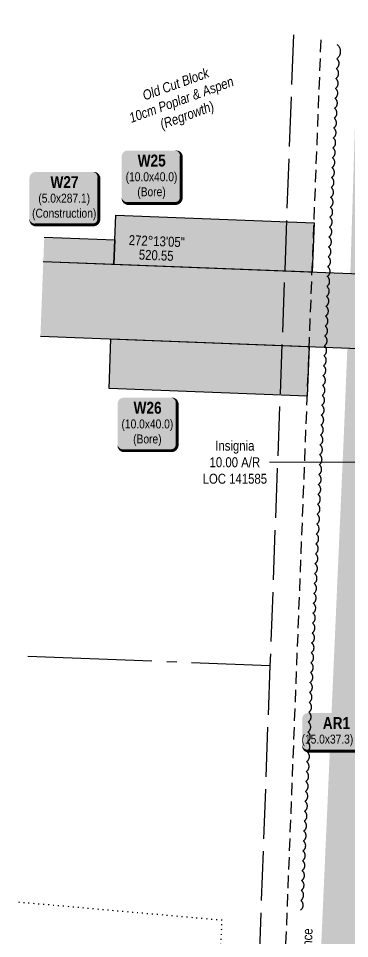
# Model space of a CAD drawing. Extents: x 333858 to 342713, y 6154085 to 6163590.
# Drawn here: x 333862 to 334196, y 6154741 to 6155669 of the extents above; entities that cross this region are included whole.
import ezdxf
from ezdxf.enums import TextEntityAlignment as Align

# ---------------------------------------------------------------- set-up
doc = ezdxf.new("R2010")
doc.units = 0
doc.header["$LTSCALE"] = 5
doc.header["$PDSIZE"] = 0.5
for name, pattern in [('0', [1, 1, 0]), ('foc-ACCESSROAD', [3.75, 2.5, -1.25]), ('foc-QUARTERLINE', [33, 25, -3, 2, -3]), ('foc-TOPO', [1, 0.2, -0.8]), ('foc-UNSURVEYED', [12.5, 10, -2.5])]:
    doc.linetypes.add(name, pattern=pattern)
doc.layers.get('Defpoints').update_dxf_attribs({"color": 9})
for name, color, linetype in [('AS-ROADS', 254, 'Continuous'), ('F-AR', 190, 'foc-ACCESSROAD'), ('L-BD1', 253, 'Continuous'), ('L-QSEC', 8, 'foc-QUARTERLINE'), ('L-ROAD-T', 7, 'Continuous'), ('L-USEC', 7, 'foc-UNSURVEYED'), ('P-PROPOSED', 10, 'Continuous'), ('P-PROPOSED-H', 21, 'Continuous'), ('P-TEMP-BLOCKS', 250, 'Continuous'), ('P-TEMP-BLUE', 146, 'Continuous'), ('T-BUSH', 110, '0'), ('T-VEGETATION CHANGE', 104, 'foc-TOPO')]:
    doc.layers.add(name, color=color, linetype=linetype)
doc.layers.add('F-AR-T', color=190, linetype='Continuous', lineweight=9)
doc.layers.add('T-TEXT', color=48, linetype='Continuous', lineweight=18)
doc.layers.add('P-TEMP-BLUE-H', color=7, linetype='Continuous', true_color=0x99e6ff)
doc.styles.add('80', font='ARIALN.TTF', dxfattribs={"height": 10})
doc.styles.add('80CG', font='ARIALN.TTF', dxfattribs={"height": 10})
doc.styles.add('80L', font='ARIALN.TTF', dxfattribs={"height": 10})
doc.styles.add('80LS', font='ARIALNI.TTF', dxfattribs={"height": 10})
doc.styles.add('BOLD', font='ARIALNB.TTF')
doc.styles.get("Standard").update_dxf_attribs({"font": 'ARIALN.TTF'})
doc.dimstyles.new('Compass 5 000', dxfattribs={"dimscale": 5, "dimtxt": 9, "dimasz": 2, "dimexe": 0.2, "dimexo": 0.0625, "dimgap": 0.5, "dimtad": 0, "dimtih": 1, "dimtoh": 1, "dimzin": 0, "dimdsep": 46, "dimtxsty": '80CG', "dimcen": 0.1, "dimse1": 1, "dimse2": 1, "dimclrd": 256, "dimclrt": 256, "dimaunit": 1, "dimadec": 4, "dimazin": 0, "dimtfac": 0.06, "dimtofl": 0, "dimtmove": 0, "dimatfit": 1, "dimfxl": 0.2, "dimtolj": 1, "dimtzin": 0, "dimlwd": -1, "dimarcsym": 0})

# ---------------------------------------------------------------- blocks, each defined once
blk = doc.blocks.new('*U528')
h = blk.add_hatch(color=111)
edge = h.paths.add_edge_path()
edge.add_line((-24, -20), (24, -20))
edge.add_arc((24, -14), 6, 270, 360)
edge.add_line((30, -14), (30, 12.5))
edge.add_arc((24, 12.5), 6, 0, 90)
edge.add_line((24, 18.5), (-24, 18.5))
edge.add_arc((-24, 12.5), 6, 90, 180)
edge.add_line((-30, 12.5), (-30, -14))
edge.add_arc((-24, -14), 6, 180, 270)
at = {"color": 250, "flags": 128}
blk.add_lwpolyline([(-24, -20, 3, 3, 0), (24, -20, 3, 3, 0.414214), (30, -14, 3, 3, 0), (30, 12.5, 3, 0, 0.414214), (24, 18.5, 0, 0, 0), (-24, 18.5, 0, 0, 0.414214), (-30, 12.5, 0, 0, 0), (-30, -14, 0, 3, 0.414214)], format="xyseb", close=True, dxfattribs=at)
at = {"flags": 128}
blk.add_lwpolyline([(104.95, 1.74, 0, 7.5, 0), (0, 0, 0, 0, 0)], format="xyseb", dxfattribs=at)
at = {"color": 250}
for tag, p, height, style in [('TEMP_AREA_W1_001', (-9.21, 2.24), 12, 'BOLD'), ('ENTER_TEXT_001', (-30.66, -12.47), 9, '80')]:
    blk.add_attdef(tag, p, '', height=height, dxfattribs=dict(at, style=style))
blk = doc.blocks.new('*D527')
at = {"layer": 'Defpoints', "color": 0, "transparency": 16777216}
for p in [(334139, 6154959.22), (334239.68, 6154955.46), (334221.87, 6154478.4)]:
    blk.add_point(p, dxfattribs=at)
at = {"layer": 'F-AR-T', "transparency": 16777216}
for p, q in [((334111.19, 6154482.53), (334101.2, 6154482.91)), ((334231.86, 6154478.03), (334338.11, 6154474.06))]:
    blk.add_line(p, q, dxfattribs=at)
for points in [[(334111.26, 6154484.2), (334111.13, 6154480.87), (334121.19, 6154482.16)], [(334231.92, 6154479.69), (334231.8, 6154476.36), (334221.87, 6154478.4)]]:
    blk.add_solid(points, dxfattribs=at)
at = {"layer": 'F-AR-T', "transparency": 16777216, "insert": (334371.62, 6154474.06), "char_height": 10, "attachment_point": 5, "style": '80CG', "bg_fill": 3, "box_fill_scale": 1.1, "bg_fill_color": 256, "bg_fill_true_color": 13158600, "bg_fill_transparency": 0}
blk.add_mtext('\\A1;Insignia\\P20.00 A/R\\PLOC 240481', dxfattribs=at)
blk = doc.blocks.new('*U493')
at = {"true_color": 0x99e6ff}
h = blk.add_hatch(color=141, dxfattribs=at)
edge = h.paths.add_edge_path()
edge.add_line((-24, -34.95), (24, -34.95))
edge.add_arc((24, -28.95), 6, 270, 360)
edge.add_line((30, -28.95), (30, 12.5))
edge.add_arc((24, 12.5), 6, 0, 90)
edge.add_line((24, 18.5), (-24, 18.5))
edge.add_arc((-24, 12.5), 6, 90, 180)
edge.add_line((-30, 12.5), (-30, -28.95))
edge.add_arc((-24, -28.95), 6, 180, 270)
at = {"color": 250, "flags": 128}
blk.add_lwpolyline([(-24, -34.95, 3, 3, 0), (24, -34.95, 3, 3, 0.414214), (30, -28.95, 3, 3, 0), (30, 12.5, 3, 0, 0.414214), (24, 18.5, 0, 0, 0), (-24, 18.5, 0, 0, 0.414214), (-30, 12.5, 0, 0, 0), (-30, -28.95, 0, 3, 0.414214)], format="xyseb", close=True, dxfattribs=at)
at = {"flags": 128}
blk.add_lwpolyline([(-24.24, -18.7, 0, 7.5, 0), (0, 0, 0, 0, 0)], format="xyseb", dxfattribs=at)
at = {"color": 250}
for tag, p, height, style in [('TEMP_AREA_W1_001', (-9.21, 2.24), 12, 'BOLD'), ('ENTER_TEXT_001', (-30.66, -12.47), 9, '80')]:
    blk.add_attdef(tag, p, '', height=height, dxfattribs=dict(at, style=style))
blk = doc.blocks.new('*U492')
at = {"true_color": 0x99e6ff}
h = blk.add_hatch(color=141, dxfattribs=at)
edge = h.paths.add_edge_path()
edge.add_line((-29, -34.95), (29, -34.95))
edge.add_arc((29, -28.95), 6, 270, 360)
edge.add_line((35, -28.95), (35, 12.5))
edge.add_arc((29, 12.5), 6, 0, 90)
edge.add_line((29, 18.5), (-29, 18.5))
edge.add_arc((-29, 12.5), 6, 90, 180)
edge.add_line((-35, 12.5), (-35, -28.95))
edge.add_arc((-29, -28.95), 6, 180, 270)
at = {"color": 250, "flags": 128}
blk.add_lwpolyline([(-29, -34.95, 3, 3, 0), (29, -34.95, 3, 3, 0.414214), (35, -28.95, 3, 3, 0), (35, 12.5, 3, 0, 0.414214), (29, 18.5, 0, 0, 0), (-29, 18.5, 0, 0, 0.414214), (-35, 12.5, 0, 0, 0), (-35, -28.95, 0, 3, 0.414214)], format="xyseb", close=True, dxfattribs=at)
at = {"flags": 128}
blk.add_lwpolyline([(-24.24, -18.7, 0, 7.5, 0), (0, 0, 0, 0, 0)], format="xyseb", dxfattribs=at)
at = {"color": 250}
for tag, p, height, style in [('TEMP_AREA_W1_001', (-9.21, 2.24), 12, 'BOLD'), ('ENTER_TEXT_001', (-30.66, -12.47), 9, '80')]:
    blk.add_attdef(tag, p, '', height=height, dxfattribs=dict(at, style=style))

msp = doc.modelspace()

# ---------------------------------------------------------------- hatches: boundary and pattern name
at = {"layer": 'P-PROPOSED-H'}
h = msp.add_hatch(color=256, dxfattribs=at)
h.dxf.hatch_style = 1
h.paths.add_polyline_path([(333886.995, 6155423.332), (333884.084, 6155348.403), (334464.706, 6155325.846), (334447.342, 6154878.338), (335047.088, 6154505.253), (335449.427, 6154288.974), (335484.931, 6154355.021), (335084.682, 6154570.177), (334523.961, 6154918.985), (334542.542, 6155397.864)])
at = {"layer": 'P-TEMP-BLUE-H'}
h = msp.add_hatch(color=256, dxfattribs=at)
h.dxf.hatch_style = 1
h.paths.add_polyline_path([(334157.929, 6155412.806), (333958.118, 6155420.527), (333960.058, 6155470.479), (334159.871, 6155462.779)])
h = msp.add_hatch(color=256, dxfattribs=at)
h.dxf.hatch_style = 1
h.paths.add_polyline_path([(333887.965, 6155448.308), (333886.993, 6155423.292), (333958.118, 6155420.527), (333959.09, 6155445.545)])
h = msp.add_hatch(color=256, dxfattribs=at)
h.dxf.hatch_style = 1
h.paths.add_polyline_path([(334153.077, 6155287.904), (333953.343, 6155295.684), (333955.208, 6155345.64), (334155.018, 6155337.877)])

# ---------------------------------------------------------------- linework, layer by layer
at = {"layer": 'AS-ROADS', "const_width": 39.992, "flags": 128}
msp.add_lwpolyline([(334177.682, 6154520.797), (334209.687, 6155242.831), (334216.302, 6155406.451), (334222.347, 6155599.321), (334224.904, 6155648.911)], dxfattribs=at)
at = {"layer": 'F-AR', "flags": 128}
msp.add_lwpolyline([(334118.509, 6154398.116), (334167.189, 6155651.153)], dxfattribs=at)
at = {"layer": 'F-AR-T'}
msp.add_line((334263.342, 6155221.083), (334114.919, 6155221.083), dxfattribs=at)
at = {"layer": 'L-QSEC', "flags": 128}
msp.add_lwpolyline([(333871.538, 6155025.446), (334115.449, 6155016.241)], dxfattribs=at)
at = {"layer": 'L-USEC', "flags": 128}
for points in [[(334139.12, 6155652.244), (334115.449, 6155016.241)], [(334115.449, 6155016.241), (334092.448, 6154398.116)]]:
    msp.add_lwpolyline(points, dxfattribs=at)
at = {"layer": 'P-TEMP-BLUE', "flags": 128}
for points in [[(334157.929, 6155412.806), (333958.118, 6155420.527), (333960.058, 6155470.479), (334159.871, 6155462.779)], [(334153.077, 6155287.904), (333953.343, 6155295.684), (333955.208, 6155345.64), (334155.018, 6155337.877)]]:
    msp.add_lwpolyline(points, close=True, dxfattribs=at)
msp.add_lwpolyline([(333887.965, 6155448.308), (333959.09, 6155445.545), (333958.118, 6155420.527), (333886.993, 6155423.292)], dxfattribs=at)
at = {"layer": 'T-BUSH', "flags": 128}
msp.add_lwpolyline([(334146.119, 6154769.208, 0.5205671), (334146.541, 6154779.197, 0.5205671), (334146.962, 6154789.186, 0.5205671), (334147.384, 6154799.175, 0.5205671), (334147.805, 6154809.164, 0.5205671), (334148.227, 6154819.153, 0.5205671), (334148.648, 6154829.142, 0.5205671), (334149.069, 6154839.132, 0.5205671), (334149.491, 6154849.121, 0.5205671), (334149.912, 6154859.11, 0.5205671), (334150.334, 6154869.099, 0.5205671), (334150.755, 6154879.088, 0.5205671), (334151.176, 6154889.077, 0.5205671), (334151.598, 6154899.066, 0.5205671), (334152.019, 6154909.056, 0.5205671), (334152.441, 6154919.045, 0.5205671), (334152.862, 6154929.034, 0.5205671), (334153.284, 6154939.023, 0.5205671), (334153.705, 6154949.012, 0.5205671), (334154.126, 6154959.001, 0.5205671), (334154.548, 6154968.99, 0.5205671), (334154.969, 6154978.98, 0.5205671), (334155.391, 6154988.969, 0.5205671), (334155.812, 6154998.958, 0.5205671), (334156.234, 6155008.947, 0.5205671), (334156.655, 6155018.936, 0.5205671), (334157.076, 6155028.925, 0.5205671), (334157.498, 6155038.914, 0.5205671), (334157.919, 6155048.904, 0.5205671), (334158.341, 6155058.893, 0.5205671), (334158.762, 6155068.882, 0.5205671), (334159.183, 6155078.871, 0.5205671), (334159.605, 6155088.86, 0.5205671), (334160.026, 6155098.849, 0.5205671), (334160.448, 6155108.838, 0.5205671), (334160.869, 6155118.828, 0.5205671), (334161.291, 6155128.817, 0.5205671), (334161.712, 6155138.806, 0.5205671), (334162.133, 6155148.795, 0.5205671), (334162.555, 6155158.784, 0.5205671), (334162.976, 6155168.773, 0.5205671), (334163.398, 6155178.762, 0.5205671), (334163.819, 6155188.752, 0.5205671), (334164.241, 6155198.741, 0.5205671), (334164.662, 6155208.73, 0.5205671), (334165.083, 6155218.719, 0.5205671), (334165.505, 6155228.708, 0.5205671), (334165.926, 6155238.697, 0.5205671), (334166.348, 6155248.687, 0.5205671), (334166.769, 6155258.676, 0.5205671), (334167.195, 6155268.665, 0.5205671), (334167.626, 6155278.653, 0.5205671), (334168.057, 6155288.642, 0.5205671), (334168.488, 6155298.631, 0.5205671), (334168.919, 6155308.62, 0.5205671), (334169.35, 6155318.608, 0.5205671), (334169.781, 6155328.597, 0.5205671), (334170.212, 6155338.586, 0.5205671), (334170.643, 6155348.574, 0.5205671), (334171.074, 6155358.563, 0.5205671), (334171.505, 6155368.552, 0.5205671), (334171.936, 6155378.541, 0.5205671), (334172.368, 6155388.529, 0.5205671), (334172.799, 6155398.518, 0.5205671), (334173.23, 6155408.507, 0.5205671), (334173.661, 6155418.496, 0.5205671), (334174.092, 6155428.484, 0.5205671), (334174.523, 6155438.473, 0.5205671), (334174.954, 6155448.462, 0.5205671), (334175.385, 6155458.451, 0.5205671), (334175.816, 6155468.439, 0.5205671), (334176.247, 6155478.428, 0.5205671), (334176.678, 6155488.417, 0.5205671), (334177.109, 6155498.405, 0.5205671), (334177.541, 6155508.394, 0.5205671), (334177.972, 6155518.383, 0.5205671), (334178.403, 6155528.372, 0.5205671), (334178.834, 6155538.36, 0.5205671), (334179.265, 6155548.349, 0.5205671), (334179.696, 6155558.338, 0.5205671), (334180.127, 6155568.327, 0.5205671), (334180.558, 6155578.315, 0.5205671), (334180.989, 6155588.304, 0.5205671), (334181.42, 6155598.293, 0.5205671), (334181.851, 6155608.282, 0.5205671), (334182.282, 6155618.27, 0.5205671), (334182.713, 6155628.259, 0.5205671), (334183.317, 6155642.236, 0.5205671)], format="xyb", dxfattribs=at)
at = {"layer": 'T-VEGETATION CHANGE', "flags": 128}
msp.add_lwpolyline([(333861.907, 6154777.542), (334066.944, 6154759.327), (334048.254, 6154398.116)], dxfattribs=at)

# ---------------------------------------------------------------- block references
at = {"layer": 'P-TEMP-BLOCKS'}
ref = msp.add_blockref('*U493', (333996.056, 6155517.139), dxfattribs=dict(at, xscale=0.99980306, yscale=0.99980306, zscale=0.99980306))
ref.add_attrib('TEMP_AREA_W1_001', 'W25', (333982.115, 6155519.485), dxfattribs={"layer": '0', "color": 250, "height": 11.9976, "style": 'BOLD'})
ref.add_attrib('ENTER_TEXT_001', '(10.0x40.0)', (333969.985, 6155504.671), dxfattribs={"layer": '0', "color": 250, "height": 8.99823, "style": '80'})
ref.add_attrib('ENTER_TEXT_002', '(Bore)', (333981.742, 6155489.521), dxfattribs={"layer": '0', "color": 250, "height": 8.9982, "style": '80'})
ref = msp.add_blockref('*U492', (333908.044, 6155495.498), dxfattribs=dict(at, xscale=0.99980306, yscale=0.99980306, zscale=0.99980306))
ref.add_attrib('TEMP_AREA_W1_001', 'W27', (333894.201, 6155497.742), dxfattribs={"layer": '0', "color": 250, "height": 11.9976, "style": 'BOLD'})
ref.add_attrib('ENTER_TEXT_001', '(5.0x287.1)', (333881.974, 6155483.03), dxfattribs={"layer": '0', "color": 250, "height": 8.99823, "style": '80'})
ref.add_attrib('ENTER_TEXT_002', '(Construction)', (333875.682, 6155467.873), dxfattribs={"layer": '0', "color": 250, "height": 8.99823, "style": '80'})
ref = msp.add_blockref('*U493', (333991.884, 6155267.751), dxfattribs=dict(at, xscale=0.99980306, yscale=0.99980306, zscale=0.99980306))
ref.add_attrib('TEMP_AREA_W1_001', 'W26', (333977.975, 6155270.097), dxfattribs={"layer": '0', "color": 250, "height": 11.9976, "style": 'BOLD'})
ref.add_attrib('ENTER_TEXT_001', '(10.0x40.0)', (333965.813, 6155255.283), dxfattribs={"layer": '0', "color": 250, "height": 8.99823, "style": '80'})
ref.add_attrib('ENTER_TEXT_002', '(Bore)', (333977.57, 6155240.133), dxfattribs={"layer": '0', "color": 250, "height": 8.9982, "style": '80'})
at = {"layer": 'P-TEMP-BLOCKS', "xscale": 0.99980306, "yscale": 0.99980306, "zscale": 0.99980306}
msp.add_blockref('*U528', (334177.919, 6154949.79), dxfattribs=at).add_auto_attribs({'TEMP_AREA_W1_001': 'AR1', 'ENTER_TEXT_001': '(15.0x37.3)'})

# ---------------------------------------------------------------- texts
at = {"layer": 'F-AR-T', "insert": (334080.046, 6155221.083), "char_height": 9.99803, "attachment_point": 5, "style": '80CG'}
msp.add_mtext('\\A1;Insignia\\P10.00 A/R\\PLOC 141585', dxfattribs=at)
at = {"layer": 'L-BD1'}
for s, p in [('272°13\'05"', (334001.339, 6155444.196)), ('520.55', (334000.788, 6155429.96))]:
    msp.add_text(s, height=9.998, rotation=357.781315, dxfattribs=at).set_placement(p, align=Align.MIDDLE_CENTER)
at = {"layer": 'T-TEXT', "insert": (334018.703, 6155607.408), "char_height": 9.99803, "width": 110.60345, "attachment_point": 2, "rotation": 20, "style": '80LS'}
msp.add_mtext('Old Cut Block\\P{\\C110;10cm Poplar & Aspen\\P(Regrowth)}', dxfattribs=at)

# ---------------------------------------------------------------- next in the draw order: texts
at = {"layer": 'L-ROAD-T', "linetype": 'Continuous', "insert": (334144.74, 6154651.202), "char_height": 9.99794, "width": 199.50627, "attachment_point": 2, "rotation": 87.840242, "style": '80L', "bg_fill": 3, "box_fill_scale": 1.15, "bg_fill_color": 256, "bg_fill_true_color": 256, "bg_fill_transparency": 0}
msp.add_mtext('Theoretic Government Road Allowance', dxfattribs=at)

# ---------------------------------------------------------------- next in the draw order: linework, layer by layer
at = {"layer": 'P-PROPOSED', "flags": 128}
for points in [[(335484.931, 6154355.021), (335084.682, 6154570.177), (334523.961, 6154918.985), (334542.542, 6155397.864), (333886.995, 6155423.332)], [(333884.084, 6155348.403), (334464.706, 6155325.846), (334447.342, 6154878.338), (335047.088, 6154505.253), (335449.427, 6154288.974)]]:
    msp.add_lwpolyline(points, dxfattribs=at)

# ---------------------------------------------------------------- next in the draw order: dimensions: what is measured, and where the dimension line sits
at = {"layer": 'F-AR-T'}
dim = msp.add_linear_dim(base=(334221.865, 6154478.4), p1=(334138.997, 6154959.217), p2=(334239.676, 6154955.458), angle=357.861799, text='Insignia\\P20.00 A/R\\PLOC 240481', dimstyle='Compass 5 000', override={"dimtfill": 1}, dxfattribs=at)
dim.commit()
dim.dimension.update_dxf_attribs({"geometry": '*D527', "text_midpoint": (334371.624, 6154474.06), "dimtype": 161})

doc.saveas('drawing.dxf')
